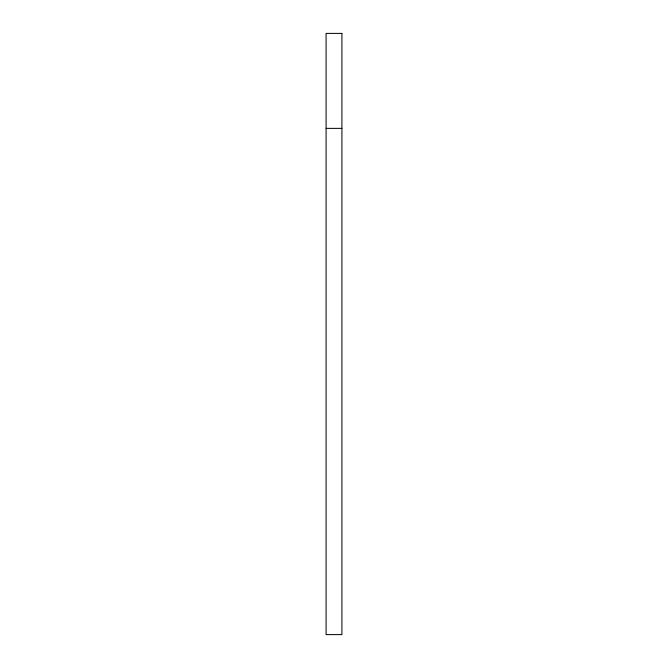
<?xml version="1.0" encoding="UTF-8"?>
<svg xmlns="http://www.w3.org/2000/svg" width="668" height="668" viewBox="0 0 668 668"><rect width="100%" height="100%" fill="white"/><g stroke="black" fill="none" stroke-linecap="round" stroke-linejoin="round"><path stroke-width="1" d="M326.084 128.373L341.916 128.373M341.916 33.4L326.084 33.4L326.084 634.6L341.916 634.6L341.916 33.4"/></g></svg>
